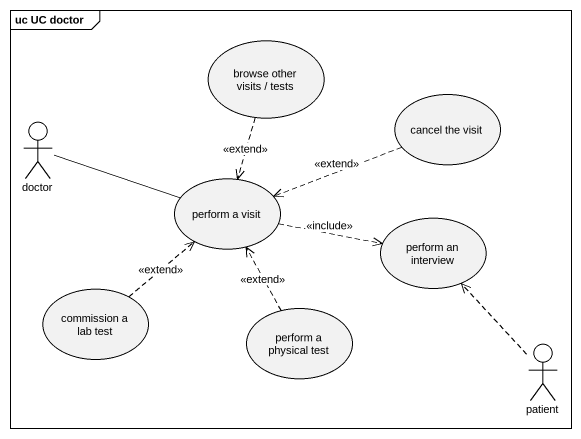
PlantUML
@startuml
mainframe uc UC doctor
usecase "browse other visits / tests" as browse_other_visits_tests
actor doctor
usecase "cancel the visit" as cancel_the_visit
usecase "perform a visit" as perform_a_visit
usecase "perform an interview" as perform_an_interview
usecase "commission a lab test" as commission_a_lab_test
usecase "perform a physical test" as perform_a_physical_test
actor patient
browse_other_visits_tests ..> perform_a_visit : <<extend>>
doctor -right- perform_a_visit
cancel_the_visit .left.> perform_a_visit : <<extend>>
perform_a_visit .right.> perform_an_interview : <<include>>
commission_a_lab_test .up.> perform_a_visit : <<extend>>
perform_a_physical_test .up.> perform_a_visit : <<extend>>
patient .up.> perform_an_interview
@enduml
